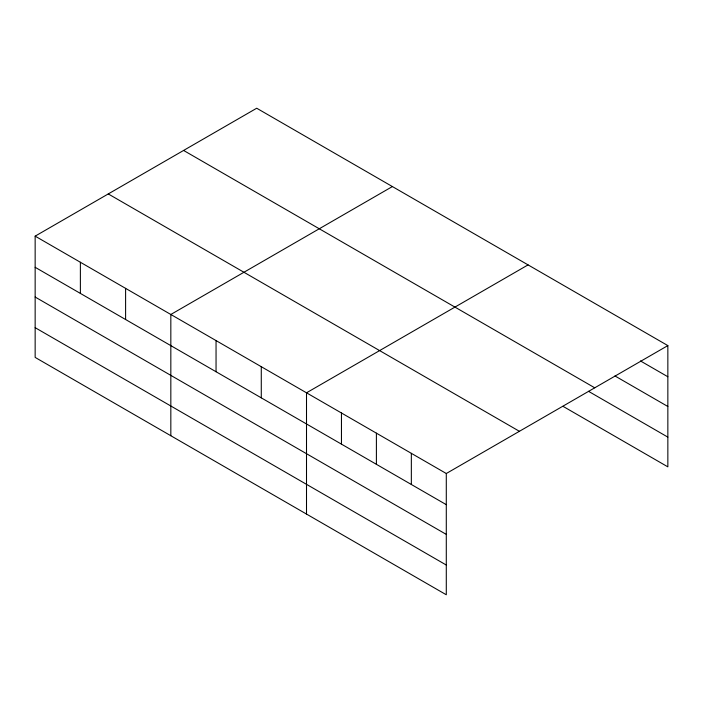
<?xml version="1.0" encoding="UTF-8"?>
<svg xmlns="http://www.w3.org/2000/svg" width="703" height="703" viewBox="0 0 703 703"><rect width="100%" height="100%" fill="white"/><g stroke="black" fill="none" stroke-linecap="round" stroke-linejoin="round"><path stroke-width="1.05" d="M446.291 534.403L446.291 473.514L35.15 236.146L35.15 357.405L446.291 594.773L446.291 534.403L35.15 297.035M35.15 236.146L256.709 108.227L667.85 345.595L667.85 466.854L563.006 406.325M392.388 186.559L170.829 314.478L170.829 435.737M528.058 264.89L306.508 392.81L306.508 514.069M446.291 473.514L667.85 345.595M640.459 360.938L667.85 376.755M614.958 375.956L667.85 406.492M183.597 150.442L594.738 387.81M588.508 391.316L667.85 437.125M108.262 193.931L519.403 431.299M35.15 267.298L446.291 504.666M35.15 327.668L446.291 565.036M411.343 453.338L411.343 484.49M376.395 433.162L376.395 464.314M341.456 412.986L341.456 444.138M261.279 366.694L261.279 397.854M216.049 340.586L216.049 371.746M125.6 288.362L125.6 319.522M80.379 262.254L80.379 293.406"/></g></svg>
